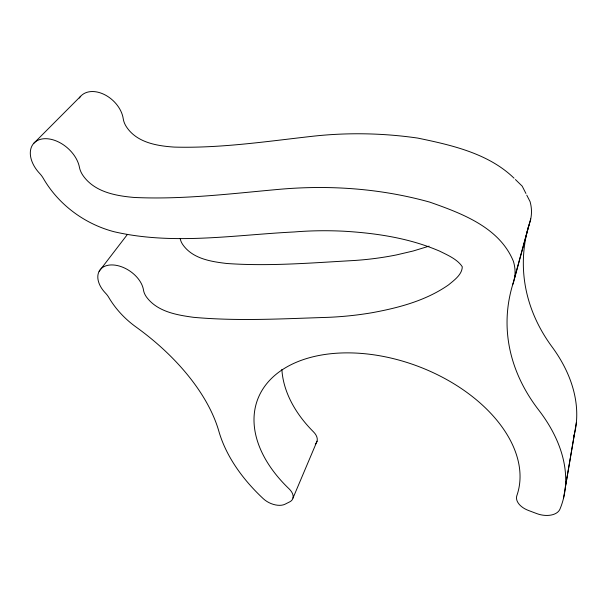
<?xml version="1.0" encoding="UTF-8"?>
<svg xmlns="http://www.w3.org/2000/svg" width="607" height="607" viewBox="0 0 607 607"><rect width="100%" height="100%" fill="white"/><g stroke="black" fill="none" stroke-linecap="round" stroke-linejoin="round"><path stroke-width="0.91" d="M565.383 487.019L576.369 422.533M563.463 498.491L574.442 434.028M512.695 284.66A55.601 42.877 17.5 0 0 513.401 261.321C499.5 227.359 461.851 213.429 429.824 202.146C380.559 188.39 328.88 184.778 278.029 189.437L277.869 189.452C230.114 193.762 182.206 199.733 134.177 197.457C115.489 195.841 94.373 191.956 82.931 175.423A20.357 13.908 39.9 0 1 79.434 167.304A28.4 18.847 41 0 0 42.482 138.904A28.4 18.847 41 0 0 39.554 173.329A19.826 12.747 40.5 0 1 43.264 178.261C58.447 204.642 84.677 223.998 114.025 231.715C173.124 245.44 234.537 234.917 294.258 231.957A309.069 194.885 19.9 0 1 343.691 231.206C376.408 233.134 409.52 238.119 439.794 251.207C447.7 255.168 457.428 259.28 462.276 266.761C462.208 274.546 454.089 280.267 448.581 284.85C426.023 300.64 398.738 307.825 371.992 312.726A469.492 381.348 55.8 0 1 327.53 317.362C282.847 318.743 237.99 321.384 193.383 317.302C176.417 314.957 157.152 311.641 146.363 296.846A18.271 12.026 32.9 0 1 143.48 290.009A25.418 16.381 34.4 0 0 110.072 265.001A25.418 16.381 34.4 0 0 105.466 293.09A17.785 11.123 34.5 0 1 108.706 297.316C115.603 309.069 125.133 319.191 136.188 327.12A171.546 95.921 31.9 0 1 218.99 431.714A182.077 115.664 20.5 0 0 263.4 498.795A15.547 8.991 24.3 0 0 285.002 504.22L289.714 501.86A15.63 9.082 24.2 0 0 289.038 488.794A138.244 87.529 20.6 0 1 352.629 352.948A138.244 87.529 20.6 0 1 516.876 495.555A18.089 11.154 14.3 0 0 528.394 510.441L536.725 513.583A18.142 11.154 14 0 0 559.942 509.152A182.077 115.664 20.5 0 0 538.621 409.937A265.54 184.558 0.5 0 1 512.695 284.66L528.864 225.258M514.357 279.159L530.73 218.945M292.976 498.104L317.074 441.168M99.138 271.291L127.387 234.484M33.795 143.298L80.685 96.24M429.103 246.146L413.17 251.002L396.432 254.925A431.266 361.347 60.5 0 1 354.291 260.494C311.877 262.861 269.303 266.496 226.828 263.491C210.841 261.602 192.381 258.711 182.601 244.363A17.155 12.034 33.8 0 1 180.188 238.513M514.061 178.208C488.529 153.359 451.54 145.103 417.737 138.085C382.235 132.963 346.218 132.356 310.579 136.492L310.427 136.507C265.213 141.621 219.871 148.366 174.247 147.091C156.727 145.915 136.59 142.539 126.279 126.597A19.014 13.779 41.7 0 1 123.236 118.752A26.533 18.703 42.8 0 0 103.812 94.275A26.533 18.703 42.8 0 0 79.289 98.068M515.411 179.528L522.195 186.152L525.92 193.466M526.747 195.097L530.063 201.6A51.716 42.08 16.1 0 1 529.114 224.347A245.577 179.391 -2.3 0 0 551.953 346.734A171.349 116.339 19.9 0 1 573.463 437.677M315.268 444.043A14.796 9.242 24.1 0 0 313.538 431.918A130.148 88.114 20 0 1 281.876 369.42"/></g></svg>
